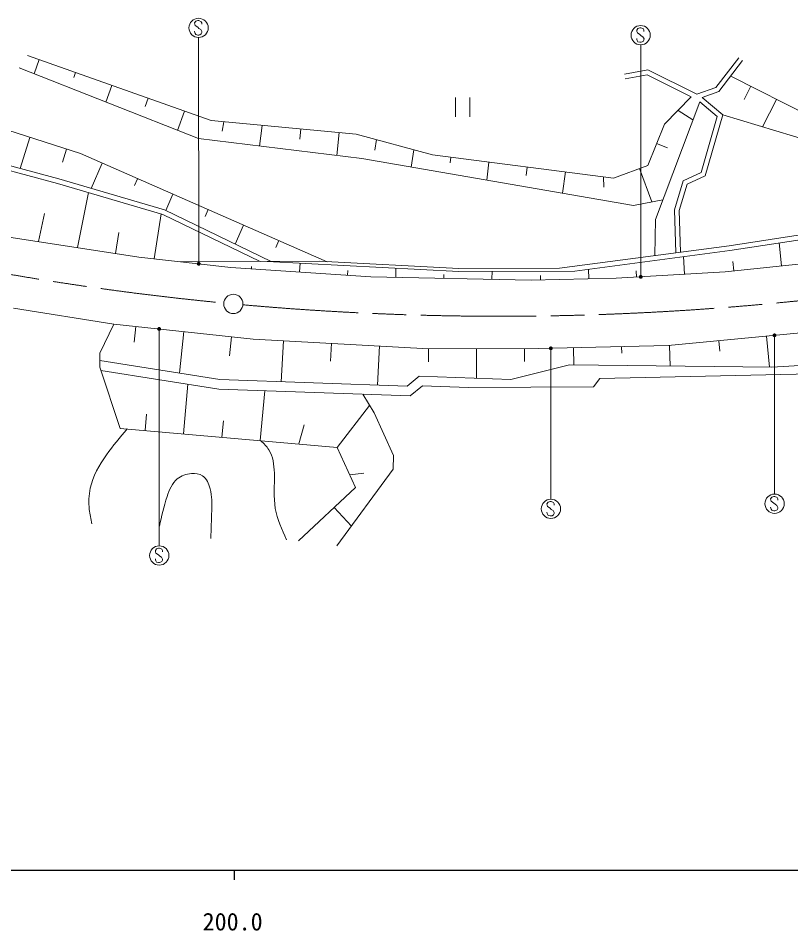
# Model space of a CAD drawing. Units: millimetres, scale not verified. Extents: x 40000 to 680000, y 20000 to 380000.
# Drawn here: x 245576 to 325812, y 198715 to 293477 of the extents above; entities that cross this region are included whole.
import ezdxf
from ezdxf.enums import TextEntityAlignment as Align

# ---------------------------------------------------------------- set-up
doc = ezdxf.new("R2010")
doc.units = ezdxf.units.MM
doc.header["$LTSCALE"] = 1000
doc.linetypes.add('CHAIN', pattern=[18.5, 12, -1.5, 3.5, -1.5])
for name, color, linetype, lineweight in [('M-BGD', 7, 'Continuous', 13), ('M-BMK', 2, 'CHAIN', 13), ('M-BMK-SRVR', 3, 'Continuous', 13), ('M-STR-STRC', 7, 'Continuous', 13), ('M-TTL-BAND', 7, 'Continuous', 25)]:
    doc.layers.add(name, color=color, linetype=linetype, lineweight=lineweight)
doc.styles.add('ＭＳ ゴシック', font='')
doc.styles.get('ＭＳ ゴシック').set_extended_font_data('MS Gothic')

# ---------------------------------------------------------------- blocks, each defined once
blk = doc.blocks.new('filled_dot')
at = {"color": 0, "linetype": 'Continuous', "lineweight": -2, "const_width": 1.25}
blk.add_lwpolyline([(-0.625, 0, 1), (0.625, 0, 1)], format="xyb", close=True, dxfattribs=at)

msp = doc.modelspace()

# ---------------------------------------------------------------- linework, layer by layer
at = {"layer": 'M-BGD'}
for p, q in [((246525, 289610), (265618, 282849)), ((247227, 287712), (247746, 289178)), ((318039, 286290), (320421, 289381)), ((318346, 285869), (320817, 289076)), ((252027, 279416), (223051, 288684)), ((245663, 288329), (264296, 280976)), ((308534, 287679), (310979, 288106)), ((310979, 288106), (316067, 285582)), ((251335, 287331), (251516, 287843)), ((308620, 287186), (310904, 287585)), ((310904, 287585), (315477, 285317)), ((319582, 287473), (340407, 276873)), ((254673, 284774), (255287, 286507)), ((316067, 285582), (318039, 286290)), ((320965, 285038), (321665, 286413)), ((290982, 283255), (290981, 285255)), ((292481, 285255), (292482, 283255)), ((312705, 282490), (315477, 285317)), ((316601, 285243), (318346, 285869)), ((316601, 285243), (318750, 283462)), ((258750, 284304), (259057, 285172)), ((311752, 272573), (316354, 284798)), ((316354, 284798), (318179, 283286)), ((322886, 282199), (324339, 285052)), ((262119, 281835), (262828, 283837)), ((315651, 282930), (314102, 283914)), ((318750, 283462), (316912, 277101)), ((318750, 283462), (329775, 280094)), ((265618, 282849), (280686, 281449)), ((266761, 281741), (266944, 282726)), ((310952, 278193), (312705, 282490)), ((318179, 283286), (316495, 277459)), ((270622, 280206), (270927, 282356)), ((274812, 280935), (274910, 281986)), ((278671, 279228), (278893, 281616)), ((280686, 281449), (288604, 279281)), ((245762, 277878), (246790, 281091)), ((264296, 280976), (281270, 278911)), ((282628, 279794), (282790, 280873)), ((238119, 279924), (249780, 276802)), ((250170, 278531), (250600, 279873)), ((286402, 278026), (286648, 279817)), ((313017, 280014), (311884, 280476)), ((237899, 279465), (249645, 276320)), ((277657, 268193), (252027, 279416)), ((281270, 278911), (309470, 274045)), ((288604, 279281), (307416, 276882)), ((290425, 278466), (290498, 279040)), ((253162, 275807), (254306, 278418)), ((294229, 276675), (294466, 278534)), ((298323, 277160), (298434, 278028)), ((307416, 276882), (310952, 278193)), ((311383, 274396), (310094, 277875)), ((249780, 276802), (260777, 273566)), ((257659, 276103), (257970, 276814)), ((302120, 275313), (302402, 277522)), ((306411, 275931), (306369, 277016)), ((316495, 277459), (314651, 276607)), ((316912, 277101), (315064, 276247)), ((249645, 276320), (260596, 273098)), ((314651, 276607), (313729, 273591)), ((315064, 276247), (314232, 273524)), ((252886, 275367), (251723, 269655)), ((260890, 273511), (261634, 275209)), ((309470, 274045), (312517, 274605)), ((248300, 273215), (247678, 270279)), ((260420, 273149), (259688, 268494)), ((260596, 273098), (270706, 268214)), ((260777, 273566), (271847, 268218)), ((264987, 272894), (265298, 273605)), ((313729, 273591), (313875, 269118)), ((314232, 273524), (314373, 269184)), ((319420, 269852), (339937, 273006)), ((268099, 270029), (268962, 272000)), ((311679, 268827), (311752, 272573)), ((319491, 269357), (339944, 272501)), ((256014, 271235), (255676, 269045)), ((243382, 270942), (258108, 268670)), ((272315, 269685), (272627, 270396)), ((324609, 270144), (324857, 267765)), ((301794, 267519), (319420, 269852)), ((303381, 267225), (319491, 269357)), ((258108, 268670), (267673, 267607)), ((262477, 268184), (276828, 268236)), ((271419, 268217), (291336, 267183)), ((276828, 268236), (291343, 267483)), ((314677, 268720), (314788, 266899)), ((319002, 267155), (332154, 268525)), ((319784, 268200), (319884, 267247)), ((267673, 267607), (282192, 266630)), ((269808, 267688), (269793, 267464)), ((274843, 268039), (274782, 267129)), ((279802, 267267), (279770, 266793)), ((284799, 267522), (284779, 266578)), ((291343, 267483), (301794, 267519)), ((304811, 267414), (304831, 266411)), ((309757, 267258), (309797, 266596)), ((282192, 266630), (298847, 266294)), ((289786, 266854), (289778, 266477)), ((291336, 267183), (303381, 267225)), ((294794, 267195), (294777, 266376)), ((298847, 266294), (307686, 266468)), ((299823, 266762), (299832, 266313)), ((307686, 266468), (319002, 267155)), ((245081, 263378), (255493, 261716)), ((255493, 261716), (254038, 258706)), ((255493, 261716), (269962, 260166)), ((257625, 259839), (257800, 261469)), ((262308, 256615), (262771, 260936)), ((313091, 259486), (330835, 261197)), ((267529, 258411), (267743, 260404)), ((269962, 260166), (288211, 259162)), ((272884, 255725), (273119, 259992)), ((278009, 257865), (278111, 259718)), ((318431, 258898), (318326, 259991)), ((323615, 257232), (323303, 260471)), ((254038, 258706), (254038, 257251)), ((282880, 255374), (283103, 259443)), ((288171, 257813), (288171, 259162)), ((288211, 259162), (299578, 259166)), ((293172, 256098), (293171, 259164)), ((298171, 257817), (298171, 259165)), ((299578, 259166), (313091, 259486)), ((303280, 257472), (303238, 259253)), ((308252, 258713), (308237, 259371)), ((313286, 257354), (313235, 259489)), ((254038, 257926), (266503, 255949)), ((323852, 257229), (336887, 258003)), ((254038, 257251), (256149, 250887)), ((254156, 256895), (266406, 254952)), ((296733, 255972), (302842, 257477)), ((302842, 257477), (323852, 257229)), ((266503, 255949), (285954, 255266)), ((285954, 255266), (287225, 256307)), ((287225, 256307), (296733, 255972)), ((305324, 255212), (305994, 256074)), ((305994, 256074), (337211, 256775)), ((263200, 255461), (262750, 250310)), ((266406, 254952), (286296, 254253)), ((286296, 254253), (287567, 255294)), ((287567, 255294), (292304, 255128)), ((292304, 255128), (305324, 255212)), ((271171, 254785), (270719, 249613)), ((281380, 254426), (282531, 252500)), ((282073, 253266), (278689, 248916)), ((258914, 252364), (258765, 250658)), ((282531, 252500), (284542, 248074)), ((266884, 251667), (266734, 249961)), ((275266, 251265), (274704, 249264)), ((256149, 250887), (278703, 248915)), ((278703, 248915), (280619, 244762)), ((284542, 248074), (284515, 246661)), ((284515, 246661), (278679, 238675)), ((281481, 246239), (280026, 246046)), ((280619, 244762), (274682, 239211)), ((280193, 240746), (278388, 242676))]:
    msp.add_line(p, q, dxfattribs=at)
for points, knots in [([(253228, 240966), (253121, 241467), (253014, 241968), (252958, 242478), (252879, 243204), (252905, 243950), (253058, 244662), (253327, 245915), (253989, 247065), (254737, 248123), (255408, 249072), (256149, 249947), (256890, 250822)], [0, 0, 0, 0, 1, 1, 1, 2, 2, 2, 3, 3, 3, 4, 4, 4, 4]), ([(270773, 249608), (271078, 249310), (271382, 249013), (271603, 248666), (272041, 247981), (272149, 247105), (272175, 246247), (272214, 244972), (272071, 243738), (272277, 242552), (272469, 241450), (272962, 240388), (273454, 239327)], [0, 0, 0, 0, 1, 1, 1, 2, 2, 2, 3, 3, 3, 4, 4, 4, 4]), ([(260234, 240745), (260460, 241757), (260686, 242770), (261037, 243803), (261273, 244495), (261565, 245197), (262099, 245638), (262496, 245966), (263028, 246150), (263579, 246186), (263981, 246212), (264394, 246159), (264706, 245961), (265134, 245689), (265374, 245143), (265511, 244609), (265711, 243832), (265694, 243081), (265673, 242324), (265646, 241376), (265612, 240418), (265577, 239459)], [0, 0, 0, 0, 1, 1, 1, 2, 2, 2, 3, 3, 3, 4, 4, 4, 5, 5, 5, 6, 6, 6, 7, 7, 7, 7])]:
    msp.add_open_spline(points, degree=3, knots=knots, dxfattribs=at)
at = {"layer": 'M-BMK'}
for start, end in [(254.98454, 264.50956), (264.89154, 283.60904)]:
    msp.add_arc((295625, 562528), 300000, start, end, dxfattribs=at)
at = {"layer": 'M-BMK-SRVR'}
msp.add_circle((267917, 263811), 1000, dxfattribs=at)
at = {"layer": 'M-STR-STRC'}
for p, q in [((264024, 293174), (263900, 292989)), ((263900, 292989), (263903, 292858)), ((263903, 292858), (263966, 292729)), ((264216, 293240), (264024, 293174)), ((264337, 293237), (264216, 293240)), ((264587, 293119), (264337, 293237)), ((264650, 292987), (264587, 293119)), ((264651, 292858), (264650, 292987)), ((263903, 292010), (263900, 292131)), ((263942, 291907), (263903, 292010)), ((264027, 291796), (263942, 291907)), ((263966, 292729), (264221, 292547)), ((264221, 292547), (264350, 292415)), ((264350, 292415), (264530, 292300)), ((264530, 292300), (264656, 292099)), ((264651, 291989), (264590, 291857)), ((264656, 292099), (264651, 291989)), ((309940, 292419), (309816, 292235)), ((309816, 292235), (309819, 292103)), ((309819, 292103), (309882, 291974)), ((309882, 291974), (310138, 291793)), ((310132, 292485), (309940, 292419)), ((310253, 292483), (310132, 292485)), ((310503, 292364), (310253, 292483)), ((310567, 292233), (310503, 292364)), ((310567, 292104), (310567, 292233)), ((264214, 291736), (264027, 291796)), ((264348, 291736), (264214, 291736)), ((264319, 267980), (264311, 291477)), ((264448, 291765), (264348, 291736)), ((264590, 291857), (264448, 291765)), ((309819, 291255), (309816, 291376)), ((309859, 291153), (309819, 291255)), ((309943, 291042), (309859, 291153)), ((310130, 290982), (309943, 291042)), ((310264, 290982), (310130, 290982)), ((310138, 291793), (310267, 291661)), ((310364, 291011), (310264, 290982)), ((310267, 291661), (310446, 291545)), ((310506, 291103), (310364, 291011)), ((310446, 291545), (310572, 291345)), ((310567, 291235), (310506, 291103)), ((310572, 291345), (310567, 291235)), ((310235, 266622), (310227, 290722)), ((260210, 261211), (260218, 238687)), ((324122, 260550), (324127, 244062)), ((300890, 259197), (300896, 243530)), ((323849, 243759), (323725, 243575)), ((323725, 243575), (323728, 243443)), ((324041, 243825), (323849, 243759)), ((324162, 243823), (324041, 243825)), ((324412, 243704), (324162, 243823)), ((324476, 243573), (324412, 243704)), ((324476, 243444), (324476, 243573)), ((300617, 243227), (300494, 243042)), ((300494, 243042), (300496, 242910)), ((300496, 242910), (300560, 242781)), ((300560, 242781), (300815, 242600)), ((300810, 243292), (300617, 243227)), ((300931, 243290), (300810, 243292)), ((300815, 242600), (300944, 242468)), ((301181, 243171), (300931, 243290)), ((301244, 243040), (301181, 243171)), ((301244, 242911), (301244, 243040)), ((323728, 242595), (323725, 242716)), ((323728, 243443), (323791, 243314)), ((323768, 242493), (323728, 242595)), ((323791, 243314), (324047, 243133)), ((324047, 243133), (324176, 243001)), ((324176, 243001), (324355, 242885)), ((324355, 242885), (324481, 242685)), ((324481, 242685), (324476, 242575)), ((300497, 242063), (300494, 242184)), ((300536, 241960), (300497, 242063)), ((300620, 241849), (300536, 241960)), ((300807, 241789), (300620, 241849)), ((300942, 241789), (300807, 241789)), ((301042, 241818), (300942, 241789)), ((300944, 242468), (301123, 242352)), ((301184, 241910), (301042, 241818)), ((301123, 242352), (301250, 242152)), ((301244, 242042), (301184, 241910)), ((301250, 242152), (301244, 242042)), ((323852, 242382), (323768, 242493)), ((324039, 242322), (323852, 242382)), ((324173, 242322), (324039, 242322)), ((324273, 242351), (324173, 242322)), ((324415, 242443), (324273, 242351)), ((324476, 242575), (324415, 242443)), ((259939, 238384), (259816, 238200)), ((259816, 238200), (259818, 238068)), ((259818, 238068), (259882, 237939)), ((259882, 237939), (260137, 237757)), ((260132, 238450), (259939, 238384)), ((260253, 238447), (260132, 238450)), ((260503, 238329), (260253, 238447)), ((260566, 238197), (260503, 238329)), ((260566, 238068), (260566, 238197)), ((259819, 237220), (259816, 237341)), ((259858, 237117), (259819, 237220)), ((259943, 237007), (259858, 237117)), ((260129, 236946), (259943, 237007)), ((260264, 236946), (260129, 236946)), ((260137, 237757), (260266, 237626)), ((260364, 236975), (260264, 236946)), ((260266, 237626), (260445, 237510)), ((260506, 237068), (260364, 236975)), ((260445, 237510), (260572, 237310)), ((260567, 237199), (260506, 237068)), ((260572, 237310), (260567, 237199))]:
    msp.add_line(p, q, dxfattribs=at)
for centre in [(264307, 292477), (310224, 291722), (324133, 243062), (300901, 242530), (260223, 237687)]:
    msp.add_circle(centre, 1000, dxfattribs=at)
at = {"layer": 'M-TTL-BAND'}
for p, q in [((40000, 205000), (579000, 205000)), ((268000, 205000), (268000, 204000))]:
    msp.add_line(p, q, dxfattribs=at)

# ---------------------------------------------------------------- block references
at = {"layer": 'M-STR-STRC', "xscale": 160, "yscale": 160}
for p, rotation in [((264319, 267980), 90), ((310235, 266622), 90), ((260210, 261211), 270), ((324122, 260550), 270), ((300890, 259197), 270)]:
    msp.add_blockref('filled_dot', p, dxfattribs=dict(at, rotation=rotation))

# ---------------------------------------------------------------- texts
at = {"layer": 'M-TTL-BAND', "style": 'ＭＳ ゴシック'}
msp.add_text('200.0', height=1833, dxfattribs=at).set_placement((267844, 198195), align=Align.BOTTOM_CENTER)

doc.saveas('drawing.dxf')
